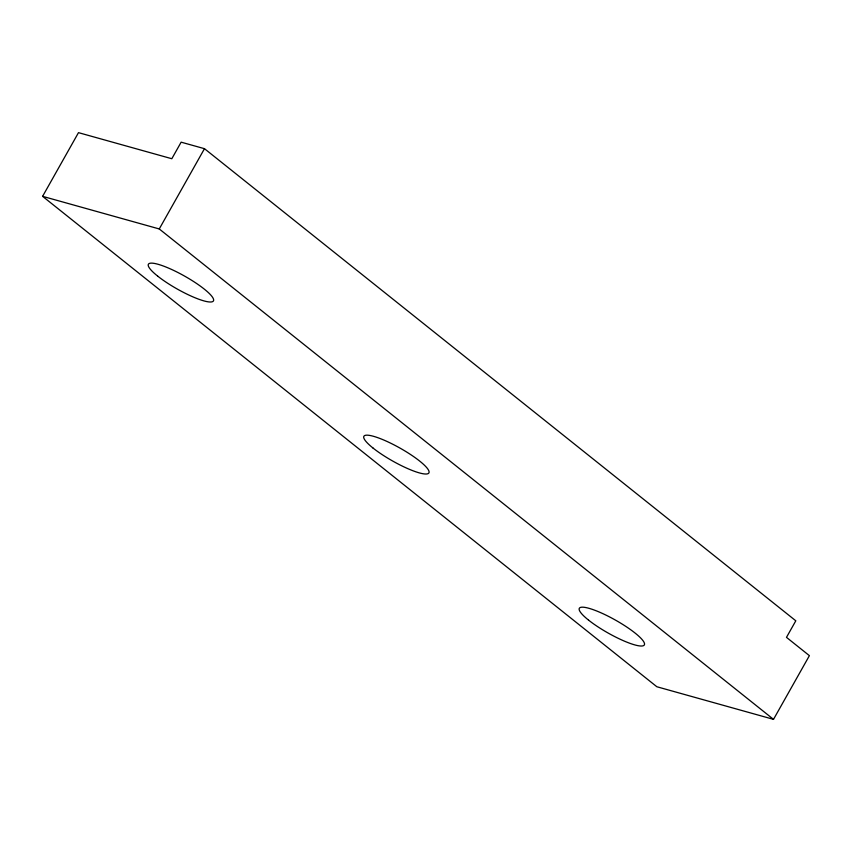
<?xml version="1.0" encoding="UTF-8"?>
<svg xmlns="http://www.w3.org/2000/svg" width="852" height="852" viewBox="0 0 852 852"><rect width="100%" height="100%" fill="white"/><g stroke="black" fill="none" stroke-linecap="round" stroke-linejoin="round"><path stroke-width="1.28" d="M42.6 196.343L78.49 132.646L171.816 158.728L181.146 142.167L204.48 148.685L795.811 620.799L786.481 637.36L809.4 655.657L773.509 719.354L656.849 686.744L42.6 196.343L159.26 228.954L773.509 719.354M159.26 228.954L204.48 148.685M157.609 276.059A37.307 7.434 29.4 0 0 212.457 301.683A37.307 7.434 29.4 0 0 172.754 269.988A37.307 7.434 29.4 0 0 157.609 276.059M373.059 448.067A37.307 7.434 29.4 0 0 427.906 473.701A37.307 7.434 29.4 0 0 388.203 442.007A37.307 7.434 29.4 0 0 373.059 448.067M588.508 620.075A37.307 7.434 29.4 0 0 643.345 645.709A37.307 7.434 29.4 0 0 603.653 614.015A37.307 7.434 29.4 0 0 588.508 620.075"/></g></svg>
